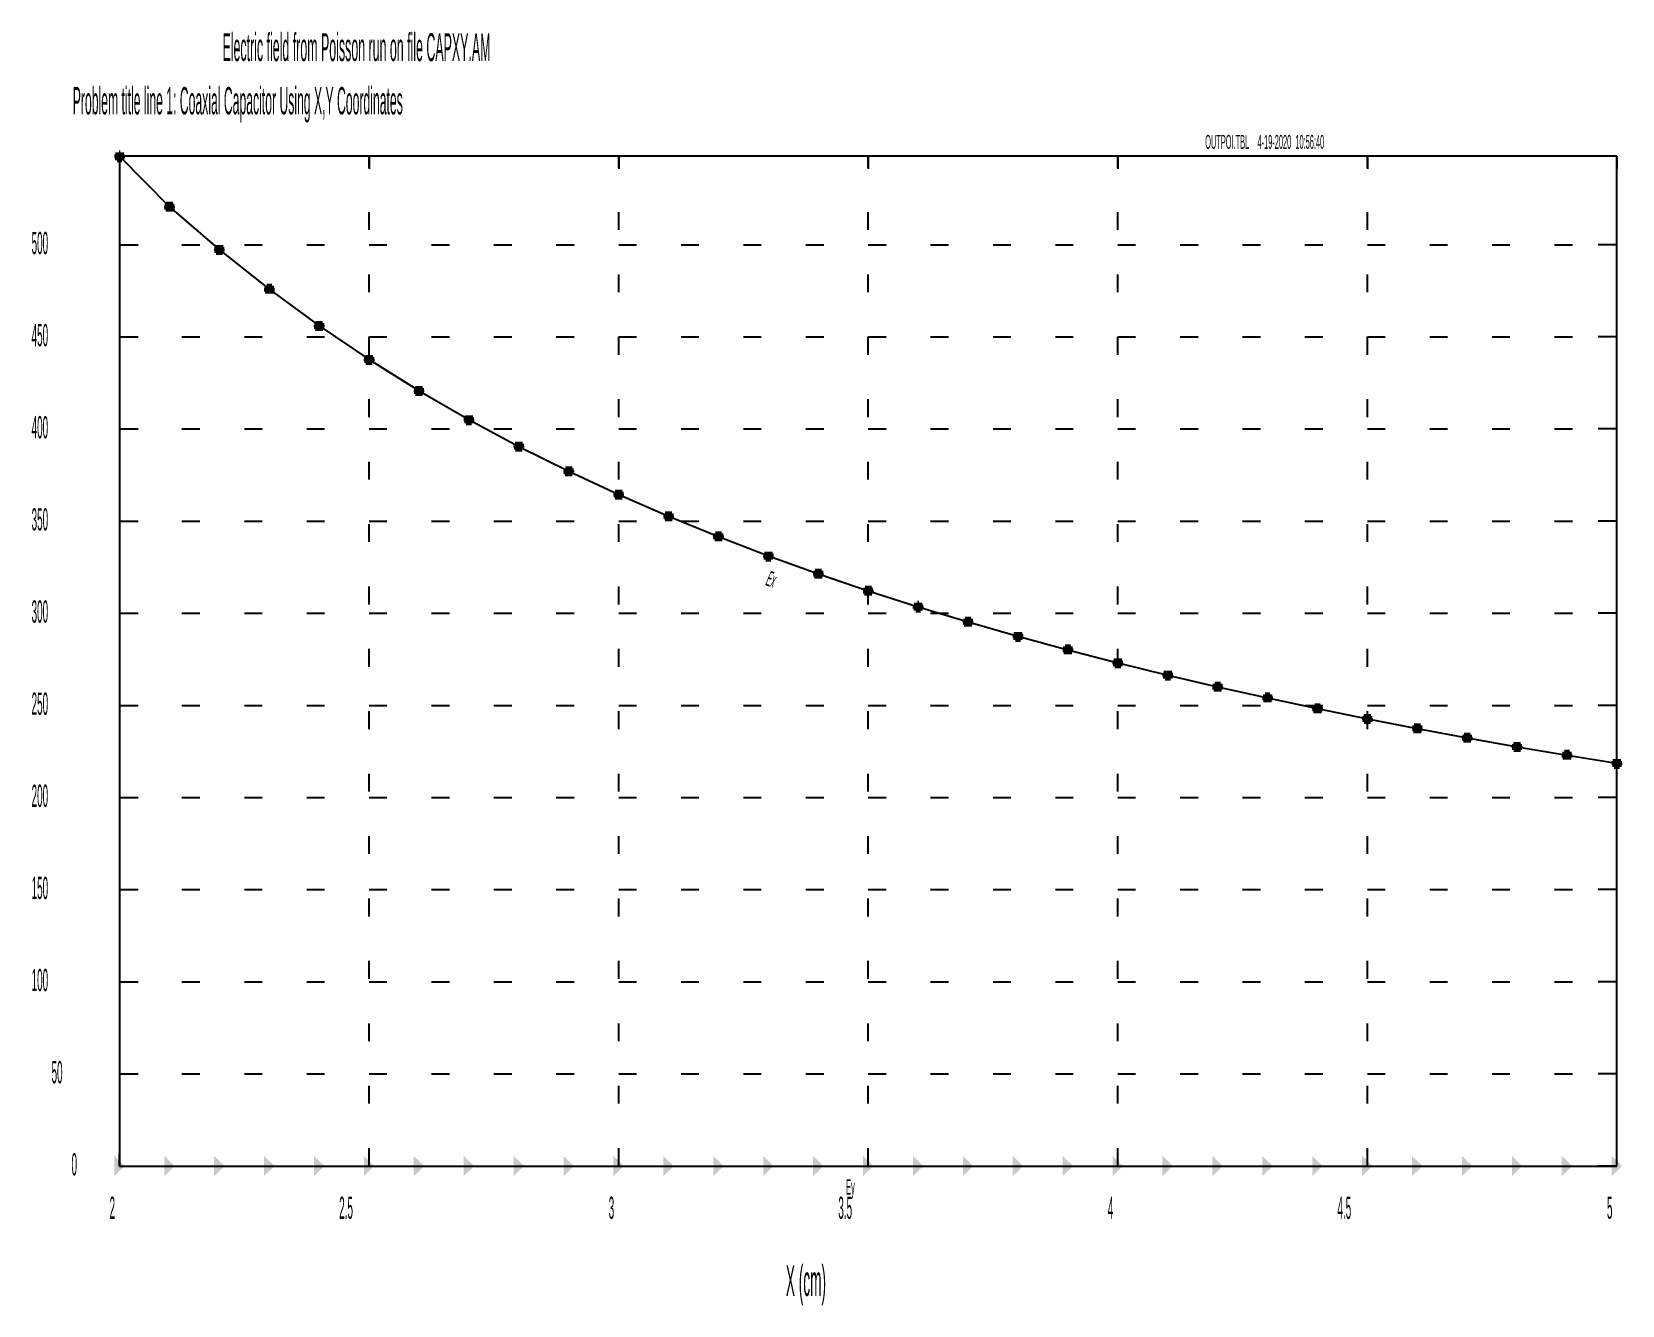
# Model space of a CAD drawing. Extents: x 1.08 to 10, y 0.16 to 7.3.
import ezdxf

# ---------------------------------------------------------------- set-up
doc = ezdxf.new("R2010")
doc.units = 0
doc.linetypes.add('DOT', pattern=[0.25, 0, -0.25])
doc.layers.add('1', color=7, linetype='CONTINUOUS')

msp = doc.modelspace()

# ---------------------------------------------------------------- linework, layer by layer
at = {"layer": '1', "color": 1}
for p, q in [((1.546451, 6.60702), (1.60355, 6.60702)), ((1.551857, 6.618131), (1.598144, 6.618131)), ((1.571958, 6.629242), (1.578043, 6.629242)), ((1.545886, 6.595909), (1.604114, 6.595909)), ((1.549836, 6.584798), (1.600165, 6.584798)), ((1.561885, 6.573688), (1.588115, 6.573688)), ((1.575, 6.6), (1.855, 6.317102)), ((1.837003, 6.34035), (1.872998, 6.34035)), ((1.825618, 6.318128), (1.884382, 6.318128)), ((1.827384, 6.307017), (1.882616, 6.307017)), ((1.828222, 6.329239), (1.881778, 6.329239)), ((1.834627, 6.295907), (1.875374, 6.295907)), ((1.855, 6.317102), (2.135, 6.076093)), ((2.105618, 6.07507), (2.164382, 6.07507)), ((2.107385, 6.086181), (2.162616, 6.086181)), ((2.11463, 6.097292), (2.155371, 6.097292)), ((2.135, 6.076093), (2.415, 5.854198)), ((2.108221, 6.063959), (2.16178, 6.063959)), ((2.117, 6.052848), (2.153001, 6.052848)), ((2.385854, 5.858053), (2.444146, 5.858053)), ((2.386509, 5.846942), (2.443491, 5.846942)), ((2.389695, 5.869164), (2.440305, 5.869164)), ((2.392042, 5.835832), (2.437958, 5.835832)), ((2.401425, 5.880275), (2.428576, 5.880275)), ((2.415, 5.854198), (2.695001, 5.649007)), ((2.665609, 5.649718), (2.724392, 5.649718)), ((2.667502, 5.638607), (2.7225, 5.638607)), ((2.668082, 5.660829), (2.721919, 5.660829)), ((2.67496, 5.627496), (2.715041, 5.627496)), ((2.676603, 5.67194), (2.713398, 5.67194)), ((2.695001, 5.649007), (2.975, 5.459801)), ((2.94562, 5.458743), (3.004381, 5.458743)), ((2.947372, 5.469854), (3.002628, 5.469854)), ((2.948237, 5.447632), (3.001764, 5.447632)), ((2.954593, 5.480965), (2.995408, 5.480965)), ((2.975, 5.459801), (3.255, 5.285126)), ((2.957045, 5.436522), (2.992956, 5.436522)), ((3.2256, 5.28513), (3.2844, 5.28513)), ((3.227779, 5.274019), (3.282221, 5.274019)), ((3.227782, 5.296241), (3.282218, 5.296241)), ((3.235755, 5.307352), (3.274245, 5.307352)), ((3.255, 5.285126), (3.535001, 5.123431)), ((3.235746, 5.262908), (3.274254, 5.262908)), ((3.505779, 5.120198), (3.564222, 5.120198)), ((3.506676, 5.131309), (3.563325, 5.131309)), ((3.509337, 5.109087), (3.560664, 5.109087)), ((3.512555, 5.142419), (3.557446, 5.142419)), ((3.520291, 5.097976), (3.549711, 5.097976)), ((3.535001, 5.123431), (3.815, 4.973349)), ((3.785609, 4.972627), (3.844391, 4.972627)), ((3.787497, 4.983737), (3.842503, 4.983737)), ((3.788087, 4.961515), (3.841913, 4.961515)), ((3.794947, 4.994848), (3.835053, 4.994848)), ((3.796617, 4.950405), (3.833383, 4.950405)), ((3.815, 4.973349), (4.095001, 4.833674)), ((4.065601, 4.833736), (4.124401, 4.833736)), ((4.067756, 4.822625), (4.122245, 4.822625)), ((4.067807, 4.844847), (4.122195, 4.844847)), ((4.075823, 4.855958), (4.114179, 4.855958)), ((4.095001, 4.833674), (4.375, 4.703355)), ((4.07568, 4.811514), (4.114322, 4.811514)), ((4.345601, 4.703526), (4.4044, 4.703526)), ((4.347712, 4.692415), (4.402289, 4.692415)), ((4.347851, 4.714637), (4.402149, 4.714637)), ((4.355555, 4.681304), (4.394445, 4.681304)), ((4.35595, 4.725748), (4.394051, 4.725748)), ((4.375, 4.703355), (4.655, 4.581485)), ((4.625605, 4.581997), (4.684396, 4.581997)), ((4.627577, 4.570886), (4.682423, 4.570886)), ((4.627995, 4.593108), (4.682005, 4.593108)), ((4.635175, 4.559775), (4.674825, 4.559775)), ((4.636358, 4.604219), (4.673643, 4.604219)), ((4.655, 4.581485), (4.935, 4.467268)), ((4.905661, 4.469148), (4.96434, 4.469148)), ((4.908627, 4.480259), (4.961374, 4.480259)), ((4.918165, 4.49137), (4.951836, 4.49137)), ((4.935, 4.467268), (5.215, 4.360001)), ((4.907087, 4.458037), (4.962914, 4.458037)), ((4.913773, 4.446927), (4.956228, 4.446927)), ((5.192168, 4.378523), (5.237832, 4.378523)), ((5.185834, 4.356301), (5.244167, 4.356301)), ((5.18655, 4.367412), (5.243451, 4.367412)), ((5.189604, 4.34519), (5.240396, 4.34519)), ((5.20113, 4.334078), (5.22887, 4.334078)), ((5.215, 4.360001), (5.495001, 4.259071)), ((5.47797, 4.283036), (5.512032, 4.283036)), ((5.465652, 4.260813), (5.524349, 4.260813)), ((5.467134, 4.249702), (5.522868, 4.249702)), ((5.468559, 4.271924), (5.521442, 4.271924)), ((5.473907, 4.238591), (5.516094, 4.238591)), ((5.495001, 4.259071), (5.775, 4.163928)), ((5.745634, 4.165326), (5.804367, 4.165326)), ((5.747251, 4.154215), (5.802749, 4.154215)), ((5.748394, 4.176437), (5.801606, 4.176437)), ((5.754246, 4.143104), (5.795754, 4.143104)), ((5.757495, 4.187549), (5.792505, 4.187549)), ((5.775, 4.163928), (6.055, 4.074088)), ((6.025909, 4.069839), (6.084091, 4.069839)), ((6.026412, 4.08095), (6.083588, 4.08095)), ((6.029931, 4.058728), (6.080069, 4.058728)), ((6.031734, 4.092062), (6.078266, 4.092062)), ((6.042208, 4.047616), (6.067792, 4.047616)), ((6.050708, 4.103173), (6.059292, 4.103173)), ((6.055, 4.074088), (6.335001, 3.989125)), ((6.305715, 3.991713), (6.364286, 3.991713)), ((6.306863, 3.980602), (6.363138, 3.980602)), ((6.308987, 4.002824), (6.361014, 4.002824)), ((6.313118, 3.969491), (6.356883, 3.969491)), ((6.319227, 4.013936), (6.350773, 4.013936)), ((6.335001, 3.989125), (6.615, 3.908646)), ((6.592137, 3.927129), (6.637864, 3.927129)), ((6.585839, 3.904907), (6.644162, 3.904907)), ((6.586539, 3.916018), (6.643461, 3.916018)), ((6.589626, 3.893795), (6.640374, 3.893795)), ((6.601203, 3.882684), (6.628797, 3.882684)), ((6.615, 3.908646), (6.895, 3.832302)), ((6.869296, 3.846572), (6.920705, 3.846572)), ((6.880164, 3.857684), (6.909837, 3.857684)), ((6.865771, 3.835461), (6.924231, 3.835461)), ((6.866696, 3.82435), (6.923305, 3.82435)), ((6.872619, 3.813239), (6.917382, 3.813239)), ((6.895, 3.832302), (7.175, 3.759791)), ((7.145702, 3.757335), (7.204298, 3.757335)), ((7.146904, 3.768447), (7.203097, 3.768447)), ((7.153237, 3.779558), (7.196763, 3.779558)), ((7.175, 3.759791), (7.455, 3.690827)), ((7.148917, 3.746224), (7.201083, 3.746224)), ((7.15902, 3.735113), (7.19098, 3.735113)), ((7.425747, 3.68789), (7.484253, 3.68789)), ((7.426759, 3.699001), (7.483241, 3.699001)), ((7.429173, 3.676779), (7.480827, 3.676779)), ((7.43281, 3.710113), (7.47719, 3.710113)), ((7.439788, 3.665668), (7.470212, 3.665668)), ((7.455, 3.690827), (7.735, 3.625153)), ((7.705666, 3.627126), (7.764334, 3.627126)), ((7.707056, 3.616014), (7.762944, 3.616014)), ((7.708672, 3.638237), (7.761328, 3.638237)), ((7.713686, 3.604903), (7.756314, 3.604903)), ((7.718298, 3.649348), (7.751702, 3.649348)), ((7.735, 3.625153), (8.015, 3.562544)), ((7.989673, 3.577472), (8.040328, 3.577472)), ((8.00135, 3.588583), (8.028651, 3.588583)), ((7.985849, 3.566361), (8.044152, 3.566361)), ((7.98652, 3.55525), (8.043481, 3.55525)), ((7.992075, 3.544138), (8.037926, 3.544138)), ((8.015, 3.562544), (8.295, 3.502793)), ((8.265735, 3.505596), (8.324266, 3.505596)), ((8.266799, 3.494485), (8.323202, 3.494485)), ((8.269102, 3.516708), (8.320899, 3.516708)), ((8.272926, 3.483374), (8.317075, 3.483374)), ((8.279572, 3.527819), (8.31043, 3.527819)), ((8.295, 3.502793), (8.575001, 3.44572)), ((8.545613, 3.444832), (8.604387, 3.444832)), ((8.547435, 3.455943), (8.602566, 3.455943)), ((8.548161, 3.433721), (8.60184, 3.433721)), ((8.554771, 3.467054), (8.595229, 3.467054)), ((8.556828, 3.422609), (8.593173, 3.422609)), ((8.575001, 3.44572), (8.855, 3.391178)), ((8.825642, 3.392748), (8.884358, 3.392748)), ((8.828476, 3.403859), (8.881525, 3.403859)), ((8.83773, 3.41497), (8.872271, 3.41497)), ((8.855, 3.391178), (9.135, 3.339247)), ((8.827191, 3.381637), (8.882809, 3.381637)), ((8.834076, 3.370525), (8.875924, 3.370525)), ((9.105635, 3.340664), (9.164366, 3.340664)), ((9.107244, 3.329553), (9.162755, 3.329553)), ((9.108403, 3.351775), (9.161597, 3.351775)), ((9.114227, 3.318441), (9.155772, 3.318441)), ((9.11752, 3.362886), (9.15248, 3.362886)), ((9.135, 3.339247), (9.415001, 3.288795)), ((9.395506, 3.310802), (9.434496, 3.310802)), ((9.385602, 3.28858), (9.4444, 3.28858)), ((9.387694, 3.299691), (9.442307, 3.299691)), ((9.387871, 3.277469), (9.442131, 3.277469)), ((9.396004, 3.266357), (9.433998, 3.266357)), ((9.415001, 3.288795), (9.695001, 3.24127)), ((9.665862, 3.245177), (9.724139, 3.245177)), ((9.666497, 3.234065), (9.723505, 3.234065)), ((9.669726, 3.256288), (9.720275, 3.256288)), ((9.672003, 3.222954), (9.717999, 3.222954)), ((9.681524, 3.267399), (9.708477, 3.267399)), ((9.695001, 3.24127), (9.975, 3.196288)), ((9.952587, 3.215315), (9.997414, 3.215315)), ((9.945775, 3.193093), (10.004227, 3.193093)), ((9.946686, 3.204204), (10.003315, 3.204204)), ((9.949316, 3.181982), (10.000685, 3.181982)), ((9.960226, 3.17087), (9.989775, 3.17087))]:
    msp.add_line(p, q, dxfattribs=at)
at = {"layer": '1', "color": 5}
for p, q in [((1.575, 6.6), (1.575, 6.529219)), ((9.974999, 6.6), (1.575, 6.6)), ((1.575, 6.6), (1.575, 0.9375)), ((2.975, 6.6), (2.975, 6.529219)), ((4.375, 6.6), (4.375, 6.529219)), ((5.775, 6.6), (5.775, 6.529219)), ((7.175, 6.6), (7.175, 6.529219)), ((8.575001, 6.6), (8.575001, 6.529219)), ((9.974999, 6.6), (9.974999, 6.529219)), ((9.974999, 0.9375), (9.974999, 6.6)), ((1.575, 6.10443), (1.68, 6.10443)), ((9.974999, 6.10443), (9.87, 6.10443)), ((1.575, 5.587737), (1.68, 5.587737)), ((9.974999, 5.587737), (9.87, 5.587737)), ((1.575, 5.071043), (1.68, 5.071043)), ((9.974999, 5.071043), (9.87, 5.071043)), ((1.575, 4.554351), (1.68, 4.554351)), ((9.974999, 4.554351), (9.87, 4.554351)), ((1.575, 4.037658), (1.68, 4.037658)), ((9.974999, 4.037658), (9.87, 4.037658)), ((1.575, 3.520965), (1.68, 3.520965)), ((9.974999, 3.520965), (9.87, 3.520965)), ((1.575, 3.004272), (1.68, 3.004272)), ((9.974999, 3.004272), (9.87, 3.004272)), ((1.575, 2.487579), (1.68, 2.487579)), ((9.974999, 2.487579), (9.87, 2.487579)), ((1.575, 1.970886), (1.68, 1.970886)), ((9.974999, 1.970886), (9.87, 1.970886)), ((1.575, 1.454193), (1.68, 1.454193)), ((9.974999, 1.454193), (9.87, 1.454193)), ((1.575, 0.9375), (1.575, 1.008281)), ((2.975, 0.9375), (2.975, 1.008281)), ((4.375, 0.9375), (4.375, 1.008281)), ((5.775, 0.9375), (5.775, 1.008281)), ((7.175, 0.9375), (7.175, 1.008281)), ((8.575001, 0.9375), (8.575001, 1.008281)), ((9.974999, 0.9375), (9.974999, 1.008281)), ((1.575, 0.9375), (1.68, 0.9375)), ((1.575, 0.9375), (9.974999, 0.9375)), ((9.974999, 0.9375), (9.87, 0.9375))]:
    msp.add_line(p, q, dxfattribs=at)
at = {"layer": '1', "color": 5, "linetype": 'DOT'}
for p, q in [((2.975, 0.9375), (2.975, 6.6)), ((4.375, 0.9375), (4.375, 6.6)), ((5.775, 0.9375), (5.775, 6.6)), ((7.175, 0.9375), (7.175, 6.6)), ((8.575001, 0.9375), (8.575001, 6.6)), ((9.974999, 0.9375), (9.974999, 6.6)), ((1.575, 6.10443), (9.974999, 6.10443)), ((1.575, 5.587737), (9.974999, 5.587737)), ((1.575, 5.071043), (9.974999, 5.071043)), ((1.575, 4.554351), (9.974999, 4.554351)), ((1.575, 4.037658), (9.974999, 4.037658)), ((1.575, 3.520965), (9.974999, 3.520965)), ((1.575, 3.004272), (9.974999, 3.004272)), ((1.575, 2.487579), (9.974999, 2.487579)), ((1.575, 1.970886), (9.974999, 1.970886)), ((1.575, 1.454193), (9.974999, 1.454193))]:
    msp.add_line(p, q, dxfattribs=at)
at = {"layer": '1', "color": 92}
for p, q in [((1.575, 0.9375), (1.855, 0.9375)), ((1.855, 0.9375), (2.135, 0.9375)), ((2.135, 0.9375), (2.415, 0.9375)), ((2.415, 0.9375), (2.695001, 0.9375)), ((2.695001, 0.9375), (2.975, 0.9375)), ((2.975, 0.9375), (3.255, 0.9375)), ((3.255, 0.9375), (3.535001, 0.9375)), ((3.535001, 0.9375), (3.815, 0.9375)), ((3.815, 0.9375), (4.095001, 0.9375)), ((4.095001, 0.9375), (4.375, 0.9375)), ((4.375, 0.9375), (4.655, 0.9375)), ((4.655, 0.9375), (4.935, 0.9375)), ((4.935, 0.9375), (5.215, 0.9375)), ((5.215, 0.9375), (5.495001, 0.9375)), ((5.495001, 0.9375), (5.775, 0.9375)), ((5.775, 0.9375), (6.055, 0.9375)), ((6.055, 0.9375), (6.335001, 0.9375)), ((6.335001, 0.9375), (6.615, 0.9375)), ((6.615, 0.9375), (6.895, 0.9375)), ((6.895, 0.9375), (7.175, 0.9375)), ((7.175, 0.9375), (7.455, 0.9375)), ((7.455, 0.9375), (7.735, 0.9375)), ((7.735, 0.9375), (8.015, 0.9375)), ((8.015, 0.9375), (8.295, 0.9375)), ((8.295, 0.9375), (8.575001, 0.9375)), ((8.575001, 0.9375), (8.855, 0.9375)), ((8.855, 0.9375), (9.135, 0.9375)), ((9.135, 0.9375), (9.415001, 0.9375)), ((9.415001, 0.9375), (9.695001, 0.9375)), ((9.695001, 0.9375), (9.975, 0.9375))]:
    msp.add_line(p, q, dxfattribs=at)
for points in [[(1.545601, 0.880716), (1.6044, 0.9375), (1.545601, 0.994284)], [(1.8256, 0.880716), (1.8844, 0.9375), (1.8256, 0.994284)], [(2.105601, 0.880716), (2.1644, 0.9375), (2.105601, 0.994284)], [(2.3856, 0.880716), (2.4444, 0.9375), (2.3856, 0.994284)], [(2.665601, 0.880716), (2.724401, 0.9375), (2.665601, 0.994284)], [(2.945601, 0.880716), (3.0044, 0.9375), (2.945601, 0.994284)], [(3.2256, 0.880716), (3.2844, 0.9375), (3.2256, 0.994284)], [(3.5056, 0.880716), (3.5644, 0.9375), (3.5056, 0.994284)], [(3.7856, 0.880716), (3.8444, 0.9375), (3.7856, 0.994284)], [(4.065601, 0.880716), (4.124401, 0.9375), (4.065601, 0.994284)], [(4.345601, 0.880716), (4.4044, 0.9375), (4.345601, 0.994284)], [(4.6256, 0.880716), (4.6844, 0.9375), (4.6256, 0.994284)], [(4.905601, 0.880716), (4.9644, 0.9375), (4.905601, 0.994284)], [(5.1856, 0.880716), (5.2444, 0.9375), (5.1856, 0.994284)], [(5.4656, 0.880716), (5.5244, 0.9375), (5.4656, 0.994284)], [(5.745601, 0.880716), (5.8044, 0.9375), (5.745601, 0.994284)], [(6.0256, 0.880716), (6.0844, 0.9375), (6.0256, 0.994284)], [(6.305601, 0.880716), (6.3644, 0.9375), (6.305601, 0.994284)], [(6.5856, 0.880716), (6.6444, 0.9375), (6.5856, 0.994284)], [(6.865601, 0.880716), (6.924401, 0.9375), (6.865601, 0.994284)], [(7.145601, 0.880716), (7.2044, 0.9375), (7.145601, 0.994284)], [(7.4256, 0.880716), (7.4844, 0.9375), (7.4256, 0.994284)], [(7.7056, 0.880716), (7.7644, 0.9375), (7.7056, 0.994284)], [(7.985601, 0.880716), (8.0444, 0.9375), (7.985601, 0.994284)], [(8.2656, 0.880716), (8.324401, 0.9375), (8.2656, 0.994284)], [(8.5456, 0.880716), (8.604401, 0.9375), (8.5456, 0.994284)], [(8.825601, 0.880716), (8.8844, 0.9375), (8.825601, 0.994284)], [(9.1056, 0.880716), (9.164399, 0.9375), (9.1056, 0.994284)], [(9.385601, 0.880716), (9.444401, 0.9375), (9.385601, 0.994284)], [(9.665601, 0.880716), (9.724401, 0.9375), (9.665601, 0.994284)], [(9.945601, 0.880716), (10.0044, 0.9375), (9.945601, 0.994284)]]:
    msp.add_solid(points, dxfattribs=at)

# ---------------------------------------------------------------- texts
at = {"layer": '1', "color": 5, "width": 0.333333}
for s, height, p in [('Electric field from Poisson run on file CAPXY.AM', 0.156, (2.152499, 7.134)), ('Problem title line 1: Coaxial Capacitor Using X,Y Coordinates', 0.153443, (1.3125, 6.835082)), ('OUTPOI.TBL    4-19-2020  10:56:40', 0.078, (7.664999, 6.642)), ('500', 0.1248, (1.0815, 6.05163)), ('450', 0.1248, (1.0815, 5.534936)), ('400', 0.1248, (1.0815, 5.018243)), ('350', 0.1248, (1.0815, 4.50155)), ('300', 0.1248, (1.0815, 3.984858)), ('250', 0.1248, (1.0815, 3.468165)), ('200', 0.1248, (1.0815, 2.951472)), ('150', 0.1248, (1.0815, 2.434779)), ('100', 0.1248, (1.0815, 1.918086)), ('50', 0.1248, (1.1935, 1.401393)), ('0', 0.1248, (1.3055, 0.8847)), ('2', 0.1248, (1.519, 0.64095)), ('2.5', 0.1248, (2.807, 0.64095)), ('3', 0.1248, (4.319, 0.64095)), ('3.5', 0.1248, (5.607, 0.64095)), ('4', 0.1248, (7.119, 0.64095)), ('4.5', 0.1248, (8.407001, 0.64095)), ('5', 0.1248, (9.919001, 0.64095)), ('X (cm)', 0.1716, (5.313, 0.20865))]:
    msp.add_text(s, height=height, dxfattribs=at).set_placement(p)
at = {"layer": '1', "color": 1, "width": 0.333333}
msp.add_text('Ex', height=0.0858, rotation=338, dxfattribs=at).set_placement((5.194084, 4.197151))
at = {"layer": '1', "color": 92, "width": 0.333333}
msp.add_text('Ey', height=0.0858, dxfattribs=at).set_placement((5.65074, 0.77745))

doc.saveas('drawing.dxf')
